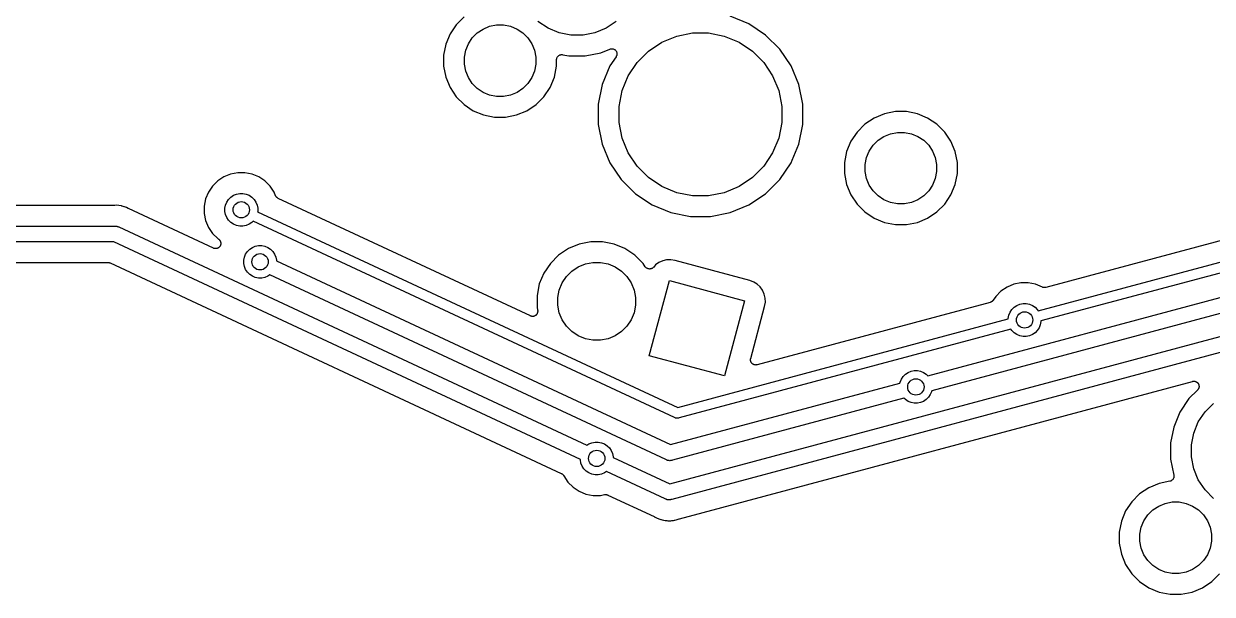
# Model space of a CAD drawing. Extents: x 0.5 to 11.2, y -6.4 to -1.8.
# Drawn here: x 1.229 to 2.374, y -3.898 to -3.348 of the extents above; entities that cross this region are included whole.
import ezdxf

# ---------------------------------------------------------------- set-up
doc = ezdxf.new("R2010")
doc.units = 0
doc.header["$MEASUREMENT"] = 0
doc.layers.add('BLACK', color=7, linetype='CONTINUOUS')

msp = doc.modelspace()

# ---------------------------------------------------------------- linework, layer by layer
at = {"layer": 'BLACK', "linetype": 'CONTINUOUS'}
for p, q in [((1.65301, -3.34138), (1.64543, -3.34897)), ((1.92756, -3.34815), (1.90964, -3.34072)), ((1.64543, -3.34897), (1.63947, -3.35788)), ((1.66576, -3.35692), (1.6714, -3.35315)), ((1.6714, -3.35315), (1.67767, -3.35055)), ((1.67767, -3.35055), (1.68433, -3.34923)), ((1.68433, -3.34923), (1.69111, -3.34923)), ((1.69111, -3.34923), (1.69777, -3.35055)), ((1.69777, -3.35055), (1.70404, -3.35315)), ((1.70404, -3.35315), (1.70968, -3.35692)), ((1.73393, -3.35236), (1.72425, -3.34589)), ((1.74467, -3.35681), (1.73393, -3.35236)), ((1.78987, -3.35236), (1.77913, -3.35681)), ((1.79955, -3.34589), (1.78987, -3.35236)), ((1.9437, -3.35893), (1.92756, -3.34815)), ((1.63537, -3.36779), (1.63327, -3.37831)), ((1.63947, -3.35788), (1.63537, -3.36779)), ((1.6546, -3.37363), (1.65719, -3.36736)), ((1.65719, -3.36736), (1.66096, -3.36172)), ((1.66096, -3.36172), (1.66576, -3.35692)), ((1.70968, -3.35692), (1.71448, -3.36172)), ((1.71448, -3.36172), (1.71825, -3.36736)), ((1.71825, -3.36736), (1.72085, -3.37363)), ((1.75608, -3.35908), (1.74467, -3.35681)), ((1.76772, -3.35908), (1.75608, -3.35908)), ((1.77913, -3.35681), (1.76772, -3.35908)), ((1.83087, -3.37446), (1.84372, -3.36587)), ((1.84372, -3.36587), (1.85801, -3.35996)), ((1.85801, -3.35996), (1.87318, -3.35694)), ((1.87318, -3.35694), (1.88864, -3.35694)), ((1.88864, -3.35694), (1.9038, -3.35996)), ((1.9038, -3.35996), (1.91809, -3.36587)), ((1.91809, -3.36587), (1.93095, -3.37446)), ((1.95742, -3.37265), (1.9437, -3.35893)), ((1.63327, -3.37831), (1.63327, -3.38904)), ((1.65327, -3.38028), (1.6546, -3.37363)), ((1.72085, -3.37363), (1.72217, -3.38028)), ((1.74335, -3.37961), (1.74365, -3.37924)), ((1.74365, -3.37924), (1.74366, -3.37923)), ((1.74366, -3.37923), (1.74367, -3.37922)), ((1.74367, -3.37922), (1.74404, -3.37893)), ((1.74404, -3.37893), (1.74441, -3.37863)), ((1.74441, -3.37863), (1.74442, -3.37862)), ((1.74442, -3.37862), (1.74443, -3.37861)), ((1.74443, -3.37861), (1.74485, -3.37839)), ((1.74485, -3.37839), (1.74527, -3.37817)), ((1.74527, -3.37817), (1.74528, -3.37817)), ((1.74528, -3.37817), (1.7453, -3.37816)), ((1.7453, -3.37816), (1.74575, -3.37803)), ((1.74575, -3.37803), (1.7462, -3.37789)), ((1.7462, -3.37789), (1.74622, -3.37789)), ((1.74622, -3.37789), (1.74623, -3.37788)), ((1.74623, -3.37788), (1.7467, -3.37784)), ((1.7467, -3.37784), (1.74717, -3.3778)), ((1.74717, -3.3778), (1.74719, -3.3778)), ((1.74719, -3.3778), (1.74721, -3.3778)), ((1.74721, -3.3778), (1.74768, -3.37785)), ((1.74768, -3.37785), (1.74815, -3.37789)), ((1.74815, -3.37789), (1.75411, -3.37908)), ((1.75411, -3.37908), (1.76969, -3.37908)), ((1.76969, -3.37908), (1.78496, -3.37604)), ((1.78496, -3.37604), (1.79347, -3.37251)), ((1.79347, -3.37251), (1.79353, -3.37249)), ((1.79353, -3.37249), (1.79353, -3.37249)), ((1.79353, -3.37249), (1.79353, -3.37249)), ((1.79353, -3.37249), (1.79354, -3.37249)), ((1.79354, -3.37249), (1.79401, -3.37235)), ((1.79401, -3.37235), (1.79446, -3.37222)), ((1.79446, -3.37222), (1.79447, -3.37222)), ((1.79447, -3.37222), (1.79448, -3.37222)), ((1.79448, -3.37222), (1.79496, -3.37218)), ((1.79496, -3.37218), (1.79543, -3.37213)), ((1.79543, -3.37213), (1.79544, -3.37213)), ((1.79544, -3.37213), (1.79545, -3.37213)), ((1.79545, -3.37213), (1.79593, -3.37219)), ((1.79593, -3.37219), (1.79641, -3.37224)), ((1.79641, -3.37224), (1.79641, -3.37224)), ((1.79641, -3.37224), (1.79642, -3.37224)), ((1.79642, -3.37224), (1.79688, -3.37239)), ((1.79688, -3.37239), (1.79734, -3.37253)), ((1.79734, -3.37253), (1.79734, -3.37253)), ((1.79734, -3.37253), (1.79735, -3.37253)), ((1.79735, -3.37253), (1.79777, -3.37276)), ((1.79777, -3.37276), (1.79819, -3.373)), ((1.79819, -3.373), (1.7982, -3.373)), ((1.7982, -3.373), (1.7982, -3.373)), ((1.7982, -3.373), (1.79857, -3.37331)), ((1.79857, -3.37331), (1.79894, -3.37362)), ((1.79894, -3.37362), (1.79895, -3.37362)), ((1.79895, -3.37362), (1.79895, -3.37363)), ((1.79895, -3.37363), (1.79925, -3.374)), ((1.79925, -3.374), (1.79956, -3.37438)), ((1.79956, -3.37438), (1.79956, -3.37438)), ((1.79956, -3.37438), (1.79957, -3.37439)), ((1.79957, -3.37439), (1.79979, -3.37482)), ((1.8, -3.37906), (1.79977, -3.37948)), ((1.79979, -3.37482), (1.80001, -3.37524)), ((1.80014, -3.3786), (1.8, -3.37905)), ((1.8, -3.37905), (1.8, -3.37906)), ((1.8, -3.37906), (1.8, -3.37906)), ((1.80001, -3.37524), (1.80002, -3.37525)), ((1.80002, -3.37525), (1.80002, -3.37525)), ((1.80002, -3.37525), (1.80016, -3.37572)), ((1.80029, -3.37813), (1.80014, -3.3786)), ((1.80016, -3.37572), (1.80029, -3.37617)), ((1.80029, -3.37617), (1.80029, -3.37618)), ((1.80029, -3.37618), (1.8003, -3.37619)), ((1.80034, -3.37764), (1.80029, -3.37812)), ((1.80029, -3.37812), (1.80029, -3.37812)), ((1.80029, -3.37812), (1.80029, -3.37813)), ((1.8003, -3.37619), (1.80034, -3.37667)), ((1.80034, -3.37667), (1.80039, -3.37715)), ((1.80039, -3.37716), (1.80034, -3.37764)), ((1.80039, -3.37715), (1.80039, -3.37715)), ((1.80039, -3.37715), (1.80039, -3.37716)), ((1.81993, -3.3854), (1.83087, -3.37446)), ((1.93095, -3.37446), (1.94188, -3.3854)), ((1.9682, -3.38878), (1.95742, -3.37265)), ((1.63327, -3.38904), (1.63537, -3.39956)), ((1.65327, -3.38707), (1.65327, -3.38028)), ((1.6546, -3.39372), (1.65327, -3.38707)), ((1.72217, -3.38707), (1.72085, -3.39372)), ((1.72217, -3.38028), (1.72217, -3.38707)), ((1.74008, -3.39956), (1.74217, -3.38904)), ((1.74217, -3.38273), (1.74222, -3.38225)), ((1.74217, -3.38276), (1.74217, -3.38273)), ((1.74217, -3.3828), (1.74217, -3.38276)), ((1.74217, -3.38276), (1.74217, -3.38276)), ((1.74217, -3.38276), (1.74217, -3.38276)), ((1.74217, -3.38904), (1.74217, -3.3828)), ((1.74222, -3.38225), (1.74227, -3.38179)), ((1.74227, -3.38179), (1.74228, -3.38177)), ((1.74228, -3.38176), (1.74242, -3.38131)), ((1.74228, -3.38177), (1.74228, -3.38176)), ((1.74242, -3.38131), (1.74256, -3.38085)), ((1.74256, -3.38085), (1.74257, -3.38084)), ((1.74257, -3.38083), (1.7428, -3.38041)), ((1.74257, -3.38084), (1.74257, -3.38083)), ((1.7428, -3.38041), (1.74303, -3.38)), ((1.74303, -3.38), (1.74304, -3.37998)), ((1.74304, -3.37997), (1.74335, -3.37961)), ((1.74304, -3.37998), (1.74304, -3.37997)), ((1.79362, -3.38878), (1.78619, -3.40671)), ((1.79954, -3.37991), (1.79362, -3.38878)), ((1.79977, -3.37948), (1.79954, -3.37991)), ((1.81134, -3.39826), (1.81993, -3.3854)), ((1.94188, -3.3854), (1.95047, -3.39826)), ((1.97562, -3.40671), (1.9682, -3.38878)), ((3.02019, -3.38617), (2.21375, -3.60226)), ((1.63537, -3.39956), (1.63947, -3.40947)), ((1.65719, -3.39999), (1.6546, -3.39372)), ((1.66096, -3.40563), (1.65719, -3.39999)), ((1.71825, -3.39999), (1.71448, -3.40563)), ((1.72085, -3.39372), (1.71825, -3.39999)), ((1.73597, -3.40947), (1.74008, -3.39956)), ((1.80542, -3.41254), (1.81134, -3.39826)), ((1.95047, -3.39826), (1.95639, -3.41254)), ((2.20646, -3.62492), (3.03756, -3.40222)), ((1.63947, -3.40947), (1.64543, -3.41838)), ((1.66576, -3.41043), (1.66096, -3.40563)), ((1.6714, -3.4142), (1.66576, -3.41043)), ((1.70968, -3.41043), (1.70404, -3.4142)), ((1.71448, -3.40563), (1.70968, -3.41043)), ((1.73001, -3.41838), (1.73597, -3.40947)), ((1.78619, -3.40671), (1.78241, -3.42574)), ((1.80241, -3.42771), (1.80542, -3.41254)), ((1.95639, -3.41254), (1.95941, -3.42771)), ((1.97941, -3.42574), (1.97562, -3.40671)), ((3.04018, -3.41187), (2.20908, -3.63457)), ((1.64543, -3.41838), (1.65301, -3.42597)), ((1.67767, -3.4168), (1.6714, -3.4142)), ((1.68433, -3.41812), (1.67767, -3.4168)), ((1.69111, -3.41812), (1.68433, -3.41812)), ((1.69777, -3.4168), (1.69111, -3.41812)), ((1.70404, -3.4142), (1.69777, -3.4168)), ((1.72243, -3.42597), (1.73001, -3.41838)), ((1.65301, -3.42597), (1.66193, -3.43193)), ((1.66193, -3.43193), (1.67184, -3.43603)), ((1.67184, -3.43603), (1.68236, -3.43812)), ((1.69308, -3.43812), (1.7036, -3.43603)), ((1.7036, -3.43603), (1.71351, -3.43193)), ((1.71351, -3.43193), (1.72243, -3.42597)), ((1.78241, -3.42574), (1.78241, -3.44514)), ((1.80241, -3.44317), (1.80241, -3.42771)), ((1.95941, -3.42771), (1.95941, -3.44317)), ((1.97941, -3.44514), (1.97941, -3.42574)), ((2.05821, -3.43485), (2.0483, -3.43895)), ((2.06873, -3.43275), (2.05821, -3.43485)), ((2.07945, -3.43275), (2.06873, -3.43275)), ((2.08997, -3.43485), (2.07945, -3.43275)), ((2.09988, -3.43895), (2.08997, -3.43485)), ((1.68236, -3.43812), (1.69308, -3.43812)), ((1.78241, -3.44514), (1.78619, -3.46417)), ((1.80542, -3.45834), (1.80241, -3.44317)), ((1.95941, -3.44317), (1.95639, -3.45834)), ((1.97562, -3.46417), (1.97941, -3.44514)), ((2.03938, -3.44491), (2.0318, -3.45249)), ((2.0483, -3.43895), (2.03938, -3.44491)), ((2.1088, -3.44491), (2.09988, -3.43895)), ((2.11639, -3.45249), (2.1088, -3.44491)), ((1.81134, -3.47262), (1.80542, -3.45834)), ((1.95639, -3.45834), (1.95047, -3.47262)), ((2.0318, -3.45249), (2.02584, -3.46141)), ((2.05213, -3.46044), (2.05777, -3.45667)), ((2.05777, -3.45667), (2.06404, -3.45408)), ((2.06404, -3.45408), (2.0707, -3.45275)), ((2.0707, -3.45275), (2.07748, -3.45275)), ((2.07748, -3.45275), (2.08414, -3.45408)), ((2.08414, -3.45408), (2.09041, -3.45667)), ((2.09041, -3.45667), (2.09605, -3.46044)), ((2.09993, -3.68729), (2.98585, -3.4499)), ((2.12234, -3.46141), (2.11639, -3.45249)), ((1.78619, -3.46417), (1.79362, -3.4821)), ((1.9693, -3.47943), (1.97562, -3.46417)), ((2.02584, -3.46141), (2.02174, -3.47132)), ((2.04097, -3.47715), (2.04356, -3.47089)), ((2.04356, -3.47089), (2.04733, -3.46524)), ((2.04733, -3.46524), (2.05213, -3.46044)), ((2.09605, -3.46044), (2.10085, -3.46524)), ((2.10085, -3.46524), (2.10462, -3.47089)), ((2.98973, -3.46439), (2.10382, -3.70177)), ((2.10462, -3.47089), (2.10722, -3.47715)), ((2.12645, -3.47132), (2.12234, -3.46141)), ((1.79362, -3.4821), (1.8044, -3.49823)), ((1.81993, -3.48548), (1.81134, -3.47262)), ((1.95047, -3.47262), (1.94188, -3.48548)), ((1.95742, -3.49823), (1.9682, -3.4821)), ((1.9682, -3.4821), (1.9693, -3.47943)), ((2.02174, -3.47132), (2.01964, -3.48184)), ((2.01964, -3.48184), (2.01964, -3.49257)), ((2.03964, -3.48381), (2.04097, -3.47715)), ((2.10722, -3.47715), (2.10854, -3.48381)), ((2.12854, -3.48184), (2.12645, -3.47132)), ((2.12854, -3.49257), (2.12854, -3.48184)), ((1.42788, -3.49303), (1.42138, -3.49573)), ((1.43479, -3.49166), (1.42788, -3.49303)), ((1.44183, -3.49166), (1.43479, -3.49166)), ((1.44874, -3.49303), (1.44183, -3.49166)), ((1.45524, -3.49573), (1.44874, -3.49303)), ((1.83087, -3.49641), (1.81993, -3.48548)), ((1.94188, -3.48548), (1.93095, -3.49641)), ((2.01964, -3.49257), (2.02174, -3.50308)), ((2.03964, -3.4906), (2.03964, -3.48381)), ((2.04097, -3.49725), (2.03964, -3.4906)), ((2.10854, -3.4906), (2.10722, -3.49725)), ((2.10854, -3.48381), (2.10854, -3.4906)), ((2.12645, -3.50308), (2.12854, -3.49257)), ((1.41054, -3.50462), (1.40663, -3.51047)), ((1.41552, -3.49964), (1.41054, -3.50462)), ((1.42138, -3.49573), (1.41552, -3.49964)), ((1.4611, -3.49964), (1.45524, -3.49573)), ((1.46608, -3.50462), (1.4611, -3.49964)), ((1.46999, -3.51047), (1.46608, -3.50462)), ((1.8044, -3.49823), (1.81812, -3.51195)), ((1.84372, -3.505), (1.83087, -3.49641)), ((1.85801, -3.51092), (1.84372, -3.505)), ((1.91809, -3.505), (1.9038, -3.51092)), ((1.93095, -3.49641), (1.91809, -3.505)), ((1.9437, -3.51195), (1.95742, -3.49823)), ((2.02174, -3.50308), (2.02584, -3.51299)), ((2.04356, -3.50352), (2.04097, -3.49725)), ((2.04733, -3.50916), (2.04356, -3.50352)), ((2.10462, -3.50352), (2.10085, -3.50916)), ((2.10722, -3.49725), (2.10462, -3.50352)), ((2.12234, -3.51299), (2.12645, -3.50308)), ((1.40663, -3.51047), (1.40393, -3.51698)), ((1.42608, -3.51737), (1.42827, -3.51517)), ((1.42827, -3.51517), (1.43085, -3.51345)), ((1.43085, -3.51345), (1.43371, -3.51226)), ((1.43371, -3.51226), (1.43676, -3.51166)), ((1.43676, -3.51166), (1.43986, -3.51166)), ((1.43986, -3.51166), (1.4429, -3.51226)), ((1.4429, -3.51226), (1.44577, -3.51345)), ((1.44577, -3.51345), (1.44835, -3.51517)), ((1.44835, -3.51517), (1.45054, -3.51737)), ((1.47136, -3.51378), (1.46999, -3.51047)), ((1.47153, -3.51409), (1.47136, -3.51378)), ((1.47168, -3.51441), (1.47153, -3.51409)), ((1.47176, -3.51452), (1.47168, -3.51441)), ((1.47182, -3.51464), (1.47176, -3.51452)), ((1.47204, -3.51492), (1.47182, -3.51464)), ((1.47225, -3.5152), (1.47204, -3.51492)), ((1.47235, -3.51529), (1.47225, -3.5152)), ((1.47244, -3.5154), (1.47235, -3.51529)), ((1.47271, -3.51562), (1.47244, -3.5154)), ((1.47297, -3.51586), (1.47271, -3.51562)), ((1.47309, -3.51593), (1.47297, -3.51586)), ((1.47319, -3.51602), (1.47309, -3.51593)), ((1.4735, -3.51619), (1.47319, -3.51602)), ((1.4738, -3.51637), (1.4735, -3.51619)), ((1.47387, -3.5164), (1.4738, -3.51637)), ((1.7169, -3.62973), (1.47387, -3.5164)), ((1.81812, -3.51195), (1.83425, -3.52273)), ((1.87318, -3.51394), (1.85801, -3.51092)), ((1.88864, -3.51394), (1.87318, -3.51394)), ((1.9038, -3.51092), (1.88864, -3.51394)), ((1.92756, -3.52273), (1.9437, -3.51195)), ((2.02584, -3.51299), (2.0318, -3.52191)), ((2.05213, -3.51396), (2.04733, -3.50916)), ((2.05777, -3.51773), (2.05213, -3.51396)), ((2.09605, -3.51396), (2.09041, -3.51773)), ((2.10085, -3.50916), (2.09605, -3.51396)), ((2.11639, -3.52191), (2.12234, -3.51299)), ((1.3161, -3.52319), (1.18727, -3.52319)), ((1.3162, -3.52318), (1.3161, -3.52319)), ((1.3163, -3.52319), (1.3162, -3.52318)), ((1.31637, -3.52319), (1.3163, -3.52319)), ((1.31819, -3.52309), (1.31637, -3.52319)), ((1.32017, -3.52337), (1.31819, -3.52309)), ((1.32025, -3.52337), (1.32017, -3.52337)), ((1.32032, -3.52339), (1.32025, -3.52337)), ((1.32039, -3.5234), (1.32032, -3.52339)), ((1.32238, -3.52359), (1.32039, -3.5234)), ((1.32259, -3.52366), (1.32238, -3.52359)), ((1.32293, -3.52372), (1.32259, -3.52366)), ((1.32327, -3.52381), (1.32293, -3.52372)), ((1.32334, -3.52382), (1.32327, -3.52381)), ((1.32356, -3.52385), (1.32334, -3.52382)), ((1.32544, -3.52452), (1.32356, -3.52385)), ((1.32551, -3.52453), (1.32544, -3.52452)), ((1.32558, -3.52456), (1.32551, -3.52453)), ((1.32565, -3.52458), (1.32558, -3.52456)), ((1.32756, -3.52516), (1.32565, -3.52458)), ((1.32917, -3.52602), (1.32756, -3.52516)), ((1.32926, -3.52606), (1.32917, -3.52602)), ((1.32935, -3.52612), (1.32926, -3.52606)), ((1.32941, -3.52615), (1.32935, -3.52612)), ((1.4114, -3.56438), (1.32941, -3.52615)), ((1.40393, -3.51698), (1.40256, -3.52388)), ((1.40256, -3.52388), (1.40256, -3.53093)), ((1.42256, -3.52585), (1.42317, -3.52281)), ((1.42256, -3.52896), (1.42256, -3.52585)), ((1.42317, -3.52281), (1.42435, -3.51995)), ((1.42435, -3.51995), (1.42608, -3.51737)), ((1.45054, -3.51737), (1.45226, -3.51995)), ((1.45226, -3.51995), (1.45345, -3.52281)), ((1.45345, -3.52281), (1.45406, -3.52585)), ((1.45406, -3.52585), (1.45406, -3.52896)), ((1.83425, -3.52273), (1.85218, -3.53015)), ((1.90964, -3.53015), (1.92756, -3.52273)), ((2.0318, -3.52191), (2.03938, -3.5295)), ((2.06404, -3.52033), (2.05777, -3.51773)), ((2.0707, -3.52165), (2.06404, -3.52033)), ((2.07748, -3.52165), (2.0707, -3.52165)), ((2.08414, -3.52033), (2.07748, -3.52165)), ((2.09041, -3.51773), (2.08414, -3.52033)), ((2.1088, -3.5295), (2.11639, -3.52191)), ((1.40256, -3.53093), (1.40393, -3.53783)), ((1.40393, -3.53783), (1.40663, -3.54434)), ((1.42317, -3.532), (1.42256, -3.52896)), ((1.42435, -3.53486), (1.42317, -3.532)), ((1.42608, -3.53744), (1.42435, -3.53486)), ((1.42827, -3.53964), (1.42608, -3.53744)), ((1.43085, -3.54136), (1.42827, -3.53964)), ((1.44835, -3.53964), (1.44577, -3.54136)), ((1.44973, -3.53825), (1.44835, -3.53964)), ((1.85594, -3.72767), (1.44973, -3.53825)), ((1.45406, -3.52896), (1.45401, -3.52921)), ((1.45401, -3.52921), (1.85894, -3.71803)), ((1.85218, -3.53015), (1.87121, -3.53394)), ((1.87121, -3.53394), (1.89061, -3.53394)), ((1.89061, -3.53394), (1.90964, -3.53015)), ((2.03938, -3.5295), (2.0483, -3.53545)), ((2.0483, -3.53545), (2.05821, -3.53956)), ((2.05821, -3.53956), (2.06873, -3.54165)), ((2.07945, -3.54165), (2.08997, -3.53956)), ((2.08997, -3.53956), (2.09988, -3.53545)), ((2.09988, -3.53545), (2.1088, -3.5295)), ((1.13689, -3.54319), (1.31678, -3.54319)), ((1.31678, -3.54319), (1.31732, -3.54316)), ((1.31732, -3.54316), (1.31789, -3.54325)), ((1.31789, -3.54325), (1.31846, -3.5433)), ((1.31846, -3.5433), (1.31862, -3.54335)), ((1.31862, -3.54335), (1.31878, -3.54337)), ((1.31878, -3.54337), (1.31932, -3.54356)), ((1.31932, -3.54356), (1.31987, -3.54373)), ((1.31987, -3.54373), (1.32034, -3.54398)), ((1.32034, -3.54398), (1.77145, -3.75434)), ((1.40663, -3.54434), (1.41054, -3.55019)), ((1.41054, -3.55019), (1.41552, -3.55517)), ((1.43371, -3.54255), (1.43085, -3.54136)), ((1.43676, -3.54315), (1.43371, -3.54255)), ((1.43986, -3.54315), (1.43676, -3.54315)), ((1.4429, -3.54255), (1.43986, -3.54315)), ((1.44577, -3.54136), (1.4429, -3.54255)), ((2.06873, -3.54165), (2.07945, -3.54165)), ((1.31533, -3.55819), (1.13268, -3.55819)), ((1.7651, -3.76793), (1.31533, -3.55819)), ((1.41552, -3.55517), (1.41629, -3.55569)), ((1.41629, -3.55569), (1.41635, -3.55573)), ((1.41635, -3.55573), (1.41643, -3.5558)), ((1.41643, -3.5558), (1.41652, -3.55585)), ((1.41652, -3.55585), (1.4168, -3.55611)), ((1.4168, -3.55611), (1.41709, -3.55636)), ((1.41709, -3.55636), (1.41716, -3.55644)), ((1.41716, -3.55644), (1.41724, -3.55651)), ((1.41724, -3.55651), (1.41747, -3.55682)), ((1.41747, -3.55682), (1.4177, -3.55712)), ((1.41758, -3.56273), (1.41753, -3.56283)), ((1.41765, -3.56265), (1.41758, -3.56273)), ((1.41783, -3.56232), (1.41765, -3.56265)), ((1.4177, -3.55712), (1.41775, -3.55721)), ((1.41775, -3.55721), (1.41782, -3.5573)), ((1.41782, -3.5573), (1.41798, -3.55764)), ((1.41803, -3.56199), (1.41783, -3.56232)), ((1.41798, -3.55764), (1.41815, -3.55798)), ((1.41807, -3.56189), (1.41803, -3.56199)), ((1.41812, -3.56179), (1.41807, -3.56189)), ((1.41823, -3.56143), (1.41812, -3.56179)), ((1.41815, -3.55798), (1.41818, -3.55809)), ((1.41818, -3.55809), (1.41823, -3.55818)), ((1.41823, -3.55818), (1.41832, -3.55855)), ((1.41836, -3.56107), (1.41823, -3.56143)), ((1.41832, -3.55855), (1.41843, -3.55892)), ((1.41838, -3.56096), (1.41836, -3.56107)), ((1.41841, -3.56086), (1.41838, -3.56096)), ((1.41845, -3.56048), (1.41841, -3.56086)), ((1.41843, -3.55892), (1.41844, -3.55903)), ((1.41844, -3.55903), (1.41846, -3.55913)), ((1.41851, -3.56011), (1.41845, -3.56048)), ((1.41846, -3.55913), (1.41848, -3.55951)), ((1.41848, -3.55951), (1.41851, -3.55989)), ((1.41851, -3.55989), (1.4185, -3.56)), ((1.4185, -3.56), (1.41851, -3.56011)), ((1.44894, -3.56359), (1.4518, -3.5624)), ((1.4518, -3.5624), (1.45484, -3.56179)), ((1.45484, -3.56179), (1.45795, -3.56179)), ((1.45795, -3.56179), (1.46099, -3.5624)), ((1.46099, -3.5624), (1.46385, -3.56359)), ((1.76407, -3.56039), (1.75361, -3.56473)), ((1.77518, -3.55818), (1.76407, -3.56039)), ((1.78651, -3.55818), (1.77518, -3.55818)), ((1.79762, -3.56039), (1.78651, -3.55818)), ((1.80808, -3.56473), (1.79762, -3.56039)), ((1.4115, -3.56441), (1.4114, -3.56438)), ((1.4116, -3.56446), (1.4115, -3.56441)), ((1.41196, -3.56457), (1.4116, -3.56446)), ((1.41232, -3.5647), (1.41196, -3.56457)), ((1.41243, -3.56472), (1.41232, -3.5647)), ((1.41253, -3.56475), (1.41243, -3.56472)), ((1.41291, -3.56478), (1.41253, -3.56475)), ((1.41329, -3.56484), (1.41291, -3.56478)), ((1.41339, -3.56483), (1.41329, -3.56484)), ((1.4135, -3.56484), (1.41339, -3.56483)), ((1.41388, -3.56481), (1.4135, -3.56484)), ((1.41426, -3.56479), (1.41388, -3.56481)), ((1.41436, -3.56476), (1.41426, -3.56479)), ((1.41447, -3.56475), (1.41436, -3.56476)), ((1.41484, -3.56464), (1.41447, -3.56475)), ((1.41521, -3.56455), (1.41484, -3.56464)), ((1.4153, -3.5645), (1.41521, -3.56455)), ((1.41541, -3.56447), (1.4153, -3.5645)), ((1.41574, -3.56429), (1.41541, -3.56447)), ((1.41609, -3.56413), (1.41574, -3.56429)), ((1.41617, -3.56407), (1.41609, -3.56413)), ((1.41627, -3.56402), (1.41617, -3.56407)), ((1.41657, -3.56378), (1.41627, -3.56402)), ((1.41687, -3.56355), (1.41657, -3.56378)), ((1.41694, -3.56347), (1.41687, -3.56355)), ((1.41703, -3.5634), (1.41694, -3.56347)), ((1.41727, -3.56311), (1.41703, -3.5634)), ((1.41753, -3.56283), (1.41727, -3.56311)), ((1.44065, -3.57599), (1.44125, -3.57295)), ((1.44125, -3.57295), (1.44244, -3.57008)), ((1.44244, -3.57008), (1.44416, -3.5675)), ((1.44416, -3.5675), (1.44636, -3.56531)), ((1.44636, -3.56531), (1.44894, -3.56359)), ((1.46385, -3.56359), (1.46643, -3.56531)), ((1.46643, -3.56531), (1.46863, -3.5675)), ((1.46863, -3.5675), (1.47035, -3.57008)), ((1.47035, -3.57008), (1.47154, -3.57295)), ((1.47154, -3.57295), (1.47214, -3.57599)), ((1.74419, -3.57102), (1.73618, -3.57903)), ((1.75361, -3.56473), (1.74419, -3.57102)), ((1.8175, -3.57102), (1.80808, -3.56473)), ((1.82551, -3.57903), (1.8175, -3.57102)), ((1.13309, -3.57819), (1.30978, -3.57819)), ((1.30978, -3.57819), (1.30985, -3.57819)), ((1.30985, -3.57819), (1.30993, -3.5782)), ((1.30993, -3.5782), (1.31001, -3.5782)), ((1.31001, -3.5782), (1.31041, -3.57826)), ((1.31041, -3.57826), (1.31082, -3.5783)), ((1.31082, -3.5783), (1.3109, -3.57833)), ((1.3109, -3.57833), (1.31098, -3.57834)), ((1.31098, -3.57834), (1.31136, -3.57847)), ((1.31136, -3.57847), (1.31175, -3.5786)), ((1.31175, -3.5786), (1.31182, -3.57864)), ((1.31182, -3.57864), (1.3119, -3.57866)), ((1.3119, -3.57866), (1.74671, -3.78142)), ((1.44065, -3.57909), (1.44065, -3.57599)), ((1.44125, -3.58214), (1.44065, -3.57909)), ((1.44244, -3.585), (1.44125, -3.58214)), ((1.44416, -3.58758), (1.44244, -3.585)), ((1.47214, -3.57599), (1.47214, -3.57661)), ((1.47214, -3.57661), (1.85197, -3.75373)), ((1.73618, -3.57903), (1.72989, -3.58845)), ((1.75694, -3.58656), (1.76308, -3.58245)), ((1.76308, -3.58245), (1.76991, -3.57962)), ((1.76991, -3.57962), (1.77715, -3.57818)), ((1.77715, -3.57818), (1.78454, -3.57818)), ((1.78454, -3.57818), (1.79178, -3.57962)), ((1.79178, -3.57962), (1.79861, -3.58245)), ((1.79861, -3.58245), (1.80475, -3.58656)), ((1.82766, -3.58224), (1.82551, -3.57903)), ((1.8277, -3.5823), (1.82766, -3.58224)), ((1.82773, -3.58235), (1.8277, -3.5823)), ((1.82801, -3.58267), (1.82773, -3.58235)), ((1.82828, -3.583), (1.82801, -3.58267)), ((1.82833, -3.58304), (1.82828, -3.583)), ((1.82837, -3.58309), (1.82833, -3.58304)), ((1.8287, -3.58335), (1.82837, -3.58309)), ((1.82903, -3.58362), (1.8287, -3.58335)), ((1.82909, -3.58365), (1.82903, -3.58362)), ((1.82914, -3.58369), (1.82909, -3.58365)), ((1.82952, -3.58388), (1.82914, -3.58369)), ((1.82989, -3.58408), (1.82952, -3.58388)), ((1.82995, -3.5841), (1.82989, -3.58408)), ((1.83001, -3.58413), (1.82995, -3.5841)), ((1.83042, -3.58424), (1.83001, -3.58413)), ((1.83082, -3.58437), (1.83042, -3.58424)), ((1.83089, -3.58437), (1.83082, -3.58437)), ((1.83095, -3.58439), (1.83089, -3.58437)), ((1.83137, -3.58442), (1.83095, -3.58439)), ((1.83179, -3.58447), (1.83137, -3.58442)), ((1.83186, -3.58446), (1.83179, -3.58447)), ((1.83193, -3.58447), (1.83186, -3.58446)), ((1.83235, -3.58441), (1.83193, -3.58447)), ((1.83277, -3.58438), (1.83235, -3.58441)), ((1.83283, -3.58436), (1.83277, -3.58438)), ((1.8329, -3.58435), (1.83283, -3.58436)), ((1.8333, -3.58422), (1.8329, -3.58435)), ((1.8337, -3.5841), (1.8333, -3.58422)), ((1.83376, -3.58407), (1.8337, -3.5841)), ((1.83382, -3.58405), (1.83376, -3.58407)), ((1.83419, -3.58384), (1.83382, -3.58405)), ((1.83456, -3.58364), (1.83419, -3.58384)), ((1.83462, -3.5836), (1.83456, -3.58364)), ((1.83467, -3.58357), (1.83462, -3.5836)), ((1.835, -3.58329), (1.83467, -3.58357)), ((1.83532, -3.58303), (1.835, -3.58329)), ((1.83537, -3.58298), (1.83532, -3.58303)), ((1.83542, -3.58293), (1.83537, -3.58298)), ((1.83546, -3.58288), (1.83542, -3.58293)), ((1.83767, -3.58053), (1.83546, -3.58288)), ((1.84087, -3.57823), (1.83767, -3.58053)), ((1.84446, -3.57661), (1.84087, -3.57823)), ((1.8483, -3.57571), (1.84446, -3.57661)), ((1.85224, -3.57558), (1.8483, -3.57571)), ((1.85637, -3.57627), (1.85224, -3.57558)), ((1.92834, -3.59555), (1.85637, -3.57627)), ((1.44636, -3.58978), (1.44416, -3.58758)), ((1.44894, -3.5915), (1.44636, -3.58978)), ((1.4518, -3.59269), (1.44894, -3.5915)), ((1.45484, -3.59329), (1.4518, -3.59269)), ((1.45795, -3.59329), (1.45484, -3.59329)), ((1.46099, -3.59269), (1.45795, -3.59329)), ((1.46385, -3.5915), (1.46099, -3.59269)), ((1.4658, -3.5902), (1.46385, -3.5915)), ((1.84747, -3.76818), (1.4658, -3.5902)), ((1.72989, -3.58845), (1.72556, -3.59891)), ((1.74761, -3.59792), (1.75172, -3.59178)), ((1.75172, -3.59178), (1.75694, -3.58656)), ((1.80475, -3.58656), (1.80997, -3.59178)), ((1.80997, -3.59178), (1.81408, -3.59792)), ((1.83151, -3.66808), (1.85092, -3.59564)), ((1.85092, -3.59564), (1.92337, -3.61505)), ((1.85126, -3.79155), (2.61034, -3.58816)), ((1.93226, -3.59702), (1.92834, -3.59555)), ((1.9356, -3.5991), (1.93226, -3.59702)), ((1.72556, -3.59891), (1.72335, -3.61002)), ((1.74335, -3.61199), (1.74479, -3.60474)), ((1.74479, -3.60474), (1.74761, -3.59792)), ((1.81408, -3.59792), (1.81691, -3.60474)), ((1.81691, -3.60474), (1.81835, -3.61199)), ((2.61423, -3.60264), (1.85318, -3.80657)), ((1.93848, -3.6018), (1.9356, -3.5991)), ((1.94077, -3.605), (1.93848, -3.6018)), ((1.9424, -3.60859), (1.94077, -3.605)), ((2.17054, -3.60584), (2.16556, -3.61082)), ((2.17639, -3.60193), (2.17054, -3.60584)), ((2.1829, -3.59924), (2.17639, -3.60193)), ((2.18981, -3.59786), (2.1829, -3.59924)), ((2.19685, -3.59786), (2.18981, -3.59786)), ((2.20375, -3.59924), (2.19685, -3.59786)), ((2.21054, -3.60205), (2.20375, -3.59924)), ((2.21067, -3.60209), (2.21054, -3.60205)), ((2.21079, -3.60214), (2.21067, -3.60209)), ((2.21114, -3.60223), (2.21079, -3.60214)), ((2.21147, -3.60233), (2.21114, -3.60223)), ((2.21161, -3.60234), (2.21147, -3.60233)), ((2.21174, -3.60238), (2.21161, -3.60234)), ((2.21209, -3.60239), (2.21174, -3.60238)), ((2.21244, -3.60243), (2.21209, -3.60239)), ((2.21258, -3.60241), (2.21244, -3.60243)), ((2.21272, -3.60242), (2.21258, -3.60241)), ((2.21307, -3.60237), (2.21272, -3.60242)), ((2.21342, -3.60233), (2.21307, -3.60237)), ((2.21355, -3.60229), (2.21342, -3.60233)), ((2.21368, -3.60227), (2.21355, -3.60229)), ((2.21375, -3.60226), (2.21368, -3.60227)), ((1.72335, -3.61002), (1.72335, -3.62135)), ((1.74335, -3.61938), (1.74335, -3.61199)), ((1.74479, -3.62662), (1.74335, -3.61938)), ((1.81835, -3.61938), (1.81691, -3.62662)), ((1.81835, -3.61199), (1.81835, -3.61938)), ((1.92337, -3.61505), (1.90396, -3.68749)), ((2.16021, -3.6166), (1.93541, -3.67684)), ((1.94329, -3.61243), (1.9424, -3.60859)), ((1.94274, -3.62049), (1.94342, -3.61636)), ((1.94342, -3.61636), (1.94329, -3.61243)), ((2.16048, -3.6165), (2.16021, -3.6166)), ((2.16077, -3.61641), (2.16048, -3.6165)), ((2.16094, -3.61633), (2.16077, -3.61641)), ((2.16112, -3.61626), (2.16094, -3.61633)), ((2.16137, -3.6161), (2.16112, -3.61626)), ((2.16164, -3.61596), (2.16137, -3.6161)), ((2.16179, -3.61585), (2.16164, -3.61596)), ((2.16195, -3.61575), (2.16179, -3.61585)), ((2.16217, -3.61554), (2.16195, -3.61575)), ((2.1624, -3.61535), (2.16217, -3.61554)), ((2.16252, -3.61521), (2.1624, -3.61535)), ((2.16266, -3.61508), (2.16252, -3.61521)), ((2.16284, -3.61484), (2.16266, -3.61508)), ((2.16303, -3.61461), (2.16284, -3.61484)), ((2.16307, -3.61455), (2.16303, -3.61461)), ((2.16556, -3.61082), (2.16307, -3.61455)), ((2.18329, -3.62138), (2.18587, -3.61965)), ((2.18587, -3.61965), (2.18873, -3.61847)), ((2.18873, -3.61847), (2.19178, -3.61786)), ((2.19178, -3.61786), (2.19488, -3.61786)), ((2.19488, -3.61786), (2.19792, -3.61847)), ((2.19792, -3.61847), (2.20079, -3.61965)), ((2.20079, -3.61965), (2.20337, -3.62138)), ((1.71699, -3.62976), (1.7169, -3.62973)), ((1.71708, -3.62981), (1.71699, -3.62976)), ((1.71745, -3.62993), (1.71708, -3.62981)), ((1.71782, -3.63005), (1.71745, -3.62993)), ((1.71792, -3.63007), (1.71782, -3.63005)), ((1.71801, -3.6301), (1.71792, -3.63007)), ((1.7184, -3.63014), (1.71801, -3.6301)), ((1.71879, -3.63019), (1.7184, -3.63014)), ((1.71889, -3.63019), (1.71879, -3.63019)), ((1.71898, -3.6302), (1.71889, -3.63019)), ((1.71937, -3.63016), (1.71898, -3.6302)), ((1.71976, -3.63014), (1.71937, -3.63016)), ((1.71986, -3.63012), (1.71976, -3.63014)), ((1.71996, -3.63011), (1.71986, -3.63012)), ((1.72033, -3.63), (1.71996, -3.63011)), ((1.72071, -3.6299), (1.72033, -3.63)), ((1.7208, -3.62986), (1.72071, -3.6299)), ((1.72089, -3.62983), (1.7208, -3.62986)), ((1.72124, -3.62965), (1.72089, -3.62983)), ((1.72159, -3.62948), (1.72124, -3.62965)), ((1.72167, -3.62943), (1.72159, -3.62948)), ((1.72176, -3.62938), (1.72167, -3.62943)), ((1.72206, -3.62914), (1.72176, -3.62938)), ((1.72237, -3.6289), (1.72206, -3.62914)), ((1.72244, -3.62883), (1.72237, -3.6289)), ((1.72252, -3.62877), (1.72244, -3.62883)), ((1.72277, -3.62847), (1.72252, -3.62877)), ((1.72303, -3.62818), (1.72277, -3.62847)), ((1.72308, -3.6281), (1.72303, -3.62818)), ((1.72314, -3.62802), (1.72308, -3.6281)), ((1.72333, -3.62768), (1.72314, -3.62802)), ((1.72353, -3.62734), (1.72333, -3.62768)), ((1.72335, -3.62135), (1.72392, -3.62422)), ((1.72357, -3.62725), (1.72353, -3.62734)), ((1.72361, -3.62716), (1.72357, -3.62725)), ((1.72373, -3.62679), (1.72361, -3.62716)), ((1.72386, -3.62643), (1.72373, -3.62679)), ((1.72388, -3.62633), (1.72386, -3.62643)), ((1.72391, -3.62623), (1.72388, -3.62633)), ((1.72395, -3.62585), (1.72391, -3.62623)), ((1.72392, -3.62422), (1.72393, -3.62429)), ((1.72393, -3.62429), (1.72394, -3.62439)), ((1.72394, -3.62439), (1.72396, -3.62449)), ((1.72401, -3.62546), (1.72395, -3.62585)), ((1.72396, -3.62449), (1.72398, -3.62488)), ((1.72398, -3.62488), (1.72401, -3.62526)), ((1.72401, -3.62526), (1.724, -3.62536)), ((1.724, -3.62536), (1.72401, -3.62546)), ((1.74761, -3.63345), (1.74479, -3.62662)), ((1.81691, -3.62662), (1.81408, -3.63345)), ((1.92928, -3.67071), (1.94274, -3.62049)), ((2.17758, -3.63206), (2.17818, -3.62902)), ((2.17818, -3.62902), (2.17937, -3.62615)), ((2.17937, -3.62615), (2.1811, -3.62357)), ((2.1811, -3.62357), (2.18329, -3.62138)), ((2.20337, -3.62138), (2.20556, -3.62357)), ((2.20556, -3.62357), (2.20646, -3.62492)), ((1.75172, -3.63959), (1.74761, -3.63345)), ((1.75694, -3.64481), (1.75172, -3.63959)), ((1.80997, -3.63959), (1.80475, -3.64481)), ((1.81408, -3.63345), (1.80997, -3.63959)), ((1.85894, -3.71803), (2.17758, -3.63265)), ((2.1802, -3.6423), (1.86022, -3.72804)), ((2.17758, -3.63265), (2.17758, -3.63206)), ((2.1811, -3.64365), (2.1802, -3.6423)), ((2.20728, -3.64107), (2.20556, -3.64365)), ((2.20847, -3.6382), (2.20728, -3.64107)), ((2.20908, -3.63516), (2.20847, -3.6382)), ((2.20908, -3.63457), (2.20908, -3.63516)), ((1.76308, -3.64892), (1.75694, -3.64481)), ((1.76991, -3.65174), (1.76308, -3.64892)), ((1.77715, -3.65318), (1.76991, -3.65174)), ((1.78454, -3.65318), (1.77715, -3.65318)), ((1.79178, -3.65174), (1.78454, -3.65318)), ((1.79861, -3.64892), (1.79178, -3.65174)), ((1.80475, -3.64481), (1.79861, -3.64892)), ((2.18329, -3.64584), (2.1811, -3.64365)), ((2.18587, -3.64757), (2.18329, -3.64584)), ((2.18873, -3.64875), (2.18587, -3.64757)), ((2.19178, -3.64936), (2.18873, -3.64875)), ((2.19488, -3.64936), (2.19178, -3.64936)), ((2.19792, -3.64875), (2.19488, -3.64936)), ((2.20079, -3.64757), (2.19792, -3.64875)), ((2.20337, -3.64584), (2.20079, -3.64757)), ((2.20556, -3.64365), (2.20337, -3.64584)), ((1.90396, -3.68749), (1.83151, -3.66808)), ((1.92912, -3.67168), (1.92915, -3.6715)), ((1.92913, -3.67199), (1.92912, -3.67168)), ((1.92912, -3.6723), (1.92913, -3.67199)), ((1.92915, -3.67248), (1.92912, -3.6723)), ((1.92915, -3.6715), (1.92916, -3.67133)), ((1.92915, -3.67265), (1.92915, -3.67248)), ((1.92922, -3.67296), (1.92915, -3.67265)), ((1.92916, -3.67133), (1.92923, -3.67102)), ((1.92927, -3.67327), (1.92922, -3.67296)), ((1.92923, -3.67102), (1.92928, -3.67071)), ((1.92933, -3.67343), (1.92927, -3.67327)), ((1.92937, -3.6736), (1.92933, -3.67343)), ((1.9295, -3.67389), (1.92937, -3.6736)), ((1.92961, -3.67418), (1.9295, -3.67389)), ((1.9297, -3.67433), (1.92961, -3.67418)), ((1.92977, -3.67449), (1.9297, -3.67433)), ((1.92996, -3.67475), (1.92977, -3.67449)), ((1.93012, -3.67502), (1.92996, -3.67475)), ((1.93024, -3.67515), (1.93012, -3.67502)), ((1.93034, -3.67529), (1.93024, -3.67515)), ((1.93057, -3.6755), (1.93034, -3.67529)), ((1.93078, -3.67574), (1.93057, -3.6755)), ((1.93092, -3.67584), (1.93078, -3.67574)), ((1.93105, -3.67596), (1.93092, -3.67584)), ((1.93131, -3.67613), (1.93105, -3.67596)), ((1.93157, -3.67631), (1.93131, -3.67613)), ((1.93173, -3.67639), (1.93157, -3.67631)), ((1.93187, -3.67648), (1.93173, -3.67639)), ((1.93217, -3.67659), (1.93187, -3.67648)), ((1.93245, -3.67672), (1.93217, -3.67659)), ((1.93262, -3.67677), (1.93245, -3.67672)), ((1.93278, -3.67683), (1.93262, -3.67677)), ((1.93309, -3.67688), (1.93278, -3.67683)), ((1.9334, -3.67696), (1.93309, -3.67688)), ((1.93357, -3.67696), (1.9334, -3.67696)), ((1.93375, -3.67699), (1.93357, -3.67696)), ((1.93406, -3.67699), (1.93375, -3.67699)), ((1.93437, -3.677), (1.93406, -3.67699)), ((1.93455, -3.67698), (1.93437, -3.677)), ((1.93472, -3.67697), (1.93455, -3.67698)), ((1.93503, -3.6769), (1.93472, -3.67697)), ((1.93534, -3.67686), (1.93503, -3.6769)), ((1.93541, -3.67684), (1.93534, -3.67686)), ((2.07453, -3.69066), (2.07626, -3.68808)), ((2.07626, -3.68808), (2.07845, -3.68588)), ((2.07845, -3.68588), (2.08103, -3.68416)), ((2.08103, -3.68416), (2.0839, -3.68297)), ((2.0839, -3.68297), (2.08694, -3.68237)), ((2.08694, -3.68237), (2.09004, -3.68237)), ((2.09004, -3.68237), (2.09308, -3.68297)), ((2.09308, -3.68297), (2.09595, -3.68416)), ((2.09595, -3.68416), (2.09853, -3.68588)), ((2.09853, -3.68588), (2.09993, -3.68729)), ((1.85197, -3.75373), (2.07316, -3.69446)), ((1.8606, -3.82528), (2.35519, -3.69276)), ((2.07316, -3.69446), (2.07335, -3.69352)), ((2.07335, -3.69352), (2.07453, -3.69066)), ((2.35519, -3.69276), (2.35526, -3.69274)), ((2.35526, -3.69274), (2.35541, -3.69272)), ((2.35541, -3.69272), (2.35556, -3.69267)), ((2.35556, -3.69267), (2.35589, -3.69264)), ((2.35589, -3.69264), (2.35622, -3.69259)), ((2.35622, -3.69259), (2.35638, -3.6926)), ((2.35638, -3.6926), (2.35654, -3.69259)), ((2.35654, -3.69259), (2.35687, -3.69262)), ((2.35687, -3.69262), (2.3572, -3.69264)), ((2.3572, -3.69264), (2.35735, -3.69268)), ((2.35735, -3.69268), (2.35751, -3.69269)), ((2.35751, -3.69269), (2.35782, -3.69279)), ((2.35782, -3.69279), (2.35814, -3.69287)), ((2.35814, -3.69287), (2.35829, -3.69294)), ((2.35829, -3.69294), (2.35844, -3.69299)), ((2.35844, -3.69299), (2.35873, -3.69314)), ((2.35873, -3.69314), (2.35903, -3.69328)), ((2.35903, -3.69328), (2.35916, -3.69338)), ((2.35916, -3.69338), (2.35929, -3.69345)), ((2.35929, -3.69345), (2.35955, -3.69366)), ((2.35955, -3.69366), (2.35982, -3.69386)), ((2.35982, -3.69386), (2.35992, -3.69398)), ((2.35992, -3.69398), (2.36004, -3.69408)), ((2.36004, -3.69408), (2.36025, -3.69433)), ((2.36025, -3.69433), (2.36048, -3.69458)), ((2.36048, -3.69458), (2.36056, -3.69471)), ((2.36056, -3.69471), (2.36066, -3.69484)), ((2.36066, -3.69484), (2.36081, -3.69513)), ((2.36081, -3.7001), (2.36071, -3.70023)), ((2.36081, -3.69513), (2.36099, -3.69541)), ((2.36094, -3.6998), (2.36081, -3.7001)), ((2.3611, -3.69951), (2.36094, -3.6998)), ((2.36099, -3.69541), (2.36104, -3.69556)), ((2.36104, -3.69556), (2.36111, -3.6957)), ((2.36115, -3.69936), (2.3611, -3.69951)), ((2.36111, -3.6957), (2.36121, -3.69602)), ((2.36121, -3.69922), (2.36115, -3.69936)), ((2.36121, -3.69602), (2.36132, -3.69633)), ((2.36129, -3.69889), (2.36121, -3.69922)), ((2.36139, -3.69858), (2.36129, -3.69889)), ((2.36132, -3.69633), (2.36135, -3.69648)), ((2.36135, -3.69648), (2.36139, -3.69663)), ((2.36139, -3.69663), (2.36142, -3.69696)), ((2.3614, -3.69842), (2.36139, -3.69858)), ((2.36144, -3.69827), (2.3614, -3.69842)), ((2.36142, -3.69696), (2.36147, -3.69729)), ((2.36145, -3.69793), (2.36144, -3.69827)), ((2.36148, -3.69761), (2.36145, -3.69793)), ((2.36147, -3.69729), (2.36147, -3.69745)), ((2.36147, -3.69745), (2.36148, -3.69761)), ((2.07705, -3.70895), (1.85389, -3.76874)), ((2.07845, -3.71035), (2.07705, -3.70895)), ((2.08103, -3.71207), (2.07845, -3.71035)), ((2.09853, -3.71035), (2.09595, -3.71207)), ((2.10072, -3.70815), (2.09853, -3.71035)), ((2.10244, -3.70557), (2.10072, -3.70815)), ((2.10363, -3.70271), (2.10244, -3.70557)), ((2.10382, -3.70177), (2.10363, -3.70271)), ((2.35171, -3.70943), (2.34306, -3.72238)), ((2.36002, -3.70112), (2.35171, -3.70943)), ((2.36012, -3.701), (2.36002, -3.70112)), ((2.36023, -3.70089), (2.36012, -3.701)), ((2.36043, -3.70063), (2.36023, -3.70089)), ((2.36064, -3.70037), (2.36043, -3.70063)), ((2.36071, -3.70023), (2.36064, -3.70037)), ((2.0839, -3.71326), (2.08103, -3.71207)), ((2.08694, -3.71386), (2.0839, -3.71326)), ((2.09004, -3.71386), (2.08694, -3.71386)), ((2.09308, -3.71326), (2.09004, -3.71386)), ((2.09595, -3.71207), (2.09308, -3.71326)), ((2.34306, -3.72238), (2.3371, -3.73677)), ((2.36078, -3.73186), (2.36724, -3.72218)), ((2.36724, -3.72218), (2.37547, -3.71396)), ((1.85596, -3.72768), (1.85594, -3.72767)), ((1.85639, -3.72787), (1.85596, -3.72768)), ((1.85659, -3.72797), (1.85639, -3.72787)), ((1.85661, -3.72798), (1.85659, -3.72797)), ((1.85686, -3.72809), (1.85661, -3.72798)), ((1.85708, -3.72814), (1.85686, -3.72809)), ((1.85728, -3.72821), (1.85708, -3.72814)), ((1.85755, -3.72825), (1.85728, -3.72821)), ((1.85782, -3.72831), (1.85755, -3.72825)), ((1.85804, -3.72832), (1.85782, -3.72831)), ((1.85826, -3.72835), (1.85804, -3.72832)), ((1.85853, -3.72834), (1.85826, -3.72835)), ((1.85881, -3.72835), (1.85853, -3.72834)), ((1.85902, -3.72831), (1.85881, -3.72835)), ((1.85924, -3.7283), (1.85902, -3.72831)), ((1.85951, -3.72823), (1.85924, -3.7283)), ((1.85953, -3.72823), (1.85951, -3.72823)), ((1.85975, -3.72817), (1.85953, -3.72823)), ((1.8602, -3.72805), (1.85975, -3.72817)), ((1.86022, -3.72804), (1.8602, -3.72805)), ((2.35633, -3.7426), (2.36078, -3.73186)), ((2.3371, -3.73677), (2.33406, -3.75204)), ((2.35406, -3.75401), (2.35633, -3.7426)), ((1.77145, -3.75434), (1.77339, -3.75304)), ((1.77339, -3.75304), (1.77625, -3.75185)), ((1.77625, -3.75185), (1.7793, -3.75125)), ((1.7793, -3.75125), (1.7824, -3.75125)), ((1.7824, -3.75125), (1.78544, -3.75185)), ((1.78544, -3.75185), (1.78831, -3.75304)), ((1.78831, -3.75304), (1.79089, -3.75476)), ((1.79089, -3.75476), (1.79308, -3.75696)), ((1.79308, -3.75696), (1.7948, -3.75953)), ((2.33406, -3.75204), (2.33406, -3.76761)), ((2.35406, -3.76565), (2.35406, -3.75401)), ((1.7651, -3.76855), (1.7651, -3.76793)), ((1.7657, -3.77159), (1.7651, -3.76855)), ((1.7948, -3.75953), (1.79599, -3.7624)), ((1.79599, -3.7624), (1.79659, -3.76544)), ((1.79659, -3.76544), (1.79659, -3.76606)), ((1.79659, -3.76606), (1.85126, -3.79155)), ((1.8475, -3.7682), (1.84747, -3.76818)), ((1.84814, -3.76849), (1.8475, -3.7682)), ((1.84844, -3.76863), (1.84814, -3.76849)), ((1.84848, -3.76864), (1.84844, -3.76863)), ((1.84885, -3.76881), (1.84848, -3.76864)), ((1.84917, -3.76889), (1.84885, -3.76881)), ((1.84948, -3.769), (1.84917, -3.76889)), ((1.85318, -3.76893), (1.85286, -3.76902)), ((1.85385, -3.76876), (1.85318, -3.76893)), ((1.85389, -3.76874), (1.85385, -3.76876)), ((2.33406, -3.76761), (2.33716, -3.78322)), ((2.35633, -3.77705), (2.35406, -3.76565)), ((1.76689, -3.77445), (1.7657, -3.77159)), ((1.76861, -3.77703), (1.76689, -3.77445)), ((1.77081, -3.77923), (1.76861, -3.77703)), ((1.77339, -3.78095), (1.77081, -3.77923)), ((1.79025, -3.77965), (1.78831, -3.78095)), ((1.84676, -3.80601), (1.79025, -3.77965)), ((1.84989, -3.76906), (1.84948, -3.769)), ((1.85029, -3.76915), (1.84989, -3.76906)), ((1.85062, -3.76916), (1.85029, -3.76915)), ((1.85094, -3.76921), (1.85062, -3.76916)), ((1.85135, -3.76918), (1.85094, -3.76921)), ((1.85177, -3.7692), (1.85135, -3.76918)), ((1.85209, -3.76914), (1.85177, -3.7692)), ((1.85242, -3.76913), (1.85209, -3.76914)), ((1.85282, -3.76902), (1.85242, -3.76913)), ((1.85286, -3.76902), (1.85282, -3.76902)), ((2.36078, -3.7878), (2.35633, -3.77705)), ((1.74671, -3.78142), (1.74677, -3.78145)), ((1.74677, -3.78145), (1.74707, -3.78163)), ((1.74707, -3.78163), (1.74738, -3.7818)), ((1.74738, -3.7818), (1.74749, -3.78188)), ((1.74749, -3.78188), (1.7476, -3.78196)), ((1.7476, -3.78196), (1.74786, -3.78219)), ((1.74786, -3.78219), (1.74813, -3.78242)), ((1.74813, -3.78242), (1.74822, -3.78252)), ((1.74822, -3.78252), (1.74832, -3.78262)), ((1.74832, -3.78262), (1.74853, -3.7829)), ((1.74853, -3.7829), (1.74875, -3.78317)), ((1.74875, -3.78317), (1.74882, -3.78329)), ((1.74882, -3.78329), (1.7489, -3.7834)), ((1.7489, -3.7834), (1.74905, -3.78372)), ((1.74905, -3.78372), (1.7491, -3.78383)), ((1.7491, -3.78383), (1.75308, -3.78978)), ((1.75308, -3.78978), (1.75806, -3.79476)), ((1.77625, -3.78214), (1.77339, -3.78095)), ((1.7793, -3.78274), (1.77625, -3.78214)), ((1.7824, -3.78274), (1.7793, -3.78274)), ((1.78544, -3.78214), (1.7824, -3.78274)), ((1.78831, -3.78095), (1.78544, -3.78214)), ((2.32305, -3.79112), (2.31315, -3.79523)), ((2.33324, -3.7891), (2.32305, -3.79112)), ((2.33368, -3.78896), (2.33324, -3.7891)), ((2.33414, -3.78883), (2.33368, -3.78896)), ((2.33415, -3.78882), (2.33414, -3.78883)), ((2.33417, -3.78882), (2.33415, -3.78882)), ((2.33458, -3.7886), (2.33417, -3.78882)), ((2.335, -3.78838), (2.33458, -3.7886)), ((2.33501, -3.78837), (2.335, -3.78838)), ((2.33503, -3.78836), (2.33501, -3.78837)), ((2.33539, -3.78806), (2.33503, -3.78836)), ((2.33576, -3.78776), (2.33539, -3.78806)), ((2.33577, -3.78775), (2.33576, -3.78776)), ((2.33579, -3.78774), (2.33577, -3.78775)), ((2.33608, -3.78738), (2.33579, -3.78774)), ((2.33639, -3.78702), (2.33608, -3.78738)), ((2.3364, -3.787), (2.33639, -3.78702)), ((2.33641, -3.78699), (2.3364, -3.787)), ((2.33663, -3.78657), (2.33641, -3.78699)), ((2.33686, -3.78616), (2.33663, -3.78657)), ((2.33687, -3.78613), (2.33686, -3.78614)), ((2.33686, -3.78614), (2.33686, -3.78616)), ((2.33701, -3.78568), (2.33687, -3.78613)), ((2.33715, -3.78523), (2.33701, -3.78568)), ((2.33716, -3.7852), (2.33715, -3.78521)), ((2.33715, -3.78521), (2.33715, -3.78523)), ((2.33716, -3.78322), (2.33717, -3.78325)), ((2.33721, -3.78473), (2.33716, -3.7852)), ((2.33717, -3.78325), (2.33717, -3.78325)), ((2.33717, -3.78325), (2.33717, -3.78325)), ((2.33717, -3.78325), (2.33718, -3.78329)), ((2.33718, -3.78329), (2.33722, -3.78376)), ((2.33726, -3.78426), (2.33721, -3.78473)), ((2.33722, -3.78376), (2.33726, -3.78423)), ((2.33726, -3.78423), (2.33726, -3.78424)), ((2.33726, -3.78424), (2.33726, -3.78426)), ((2.36724, -3.79747), (2.36078, -3.7878)), ((1.75806, -3.79476), (1.76391, -3.79867)), ((1.76391, -3.79867), (1.77042, -3.80137)), ((1.77042, -3.80137), (1.77733, -3.80274)), ((1.77733, -3.80274), (1.78437, -3.80274)), ((1.78437, -3.80274), (1.78842, -3.80194)), ((1.78842, -3.80194), (1.78849, -3.80192)), ((1.78849, -3.80192), (1.78857, -3.80192)), ((1.78857, -3.80192), (1.78865, -3.8019)), ((1.78865, -3.8019), (1.78905, -3.80188)), ((1.78905, -3.80188), (1.78946, -3.80184)), ((1.78946, -3.80184), (1.78954, -3.80185)), ((1.78954, -3.80185), (1.78962, -3.80185)), ((1.78962, -3.80185), (1.79002, -3.8019)), ((1.79002, -3.8019), (1.79043, -3.80195)), ((1.79043, -3.80195), (1.79051, -3.80197)), ((1.79051, -3.80197), (1.79059, -3.80198)), ((1.79059, -3.80198), (1.79097, -3.80212)), ((1.79097, -3.80212), (1.79136, -3.80224)), ((1.79136, -3.80224), (1.79143, -3.80228)), ((1.79143, -3.80228), (1.79151, -3.80231)), ((1.79151, -3.80231), (1.8362, -3.82315)), ((2.30423, -3.80119), (2.29664, -3.80877)), ((2.31315, -3.79523), (2.30423, -3.80119)), ((2.37547, -3.8057), (2.36724, -3.79747)), ((1.84679, -3.80603), (1.84676, -3.80601)), ((1.84743, -3.80632), (1.84679, -3.80603)), ((1.84773, -3.80646), (1.84743, -3.80632)), ((1.84776, -3.80647), (1.84773, -3.80646)), ((1.84814, -3.80664), (1.84776, -3.80647)), ((1.84846, -3.80671), (1.84814, -3.80664)), ((1.84877, -3.80682), (1.84846, -3.80671)), ((1.84918, -3.80688), (1.84877, -3.80682)), ((1.84958, -3.80697), (1.84918, -3.80688)), ((1.84991, -3.80699), (1.84958, -3.80697)), ((1.85023, -3.80703), (1.84991, -3.80699)), ((1.85064, -3.80701), (1.85023, -3.80703)), ((1.85105, -3.80702), (1.85064, -3.80701)), ((1.85138, -3.80697), (1.85105, -3.80702)), ((1.85171, -3.80695), (1.85138, -3.80697)), ((1.85211, -3.80685), (1.85171, -3.80695)), ((1.85215, -3.80684), (1.85211, -3.80685)), ((1.85247, -3.80676), (1.85215, -3.80684)), ((1.85314, -3.80658), (1.85247, -3.80676)), ((1.85318, -3.80657), (1.85314, -3.80658)), ((2.29664, -3.80877), (2.29068, -3.81769)), ((2.31698, -3.81672), (2.32262, -3.81295)), ((2.32262, -3.81295), (2.32889, -3.81036)), ((2.32889, -3.81036), (2.33554, -3.80903)), ((2.33554, -3.80903), (2.34233, -3.80903)), ((2.34233, -3.80903), (2.34898, -3.81036)), ((2.34898, -3.81036), (2.35525, -3.81295)), ((2.35525, -3.81295), (2.3609, -3.81672)), ((1.8362, -3.82315), (1.83626, -3.82318)), ((1.83626, -3.82318), (1.8365, -3.82332)), ((1.8365, -3.82332), (1.83905, -3.82448)), ((1.83905, -3.82448), (1.8391, -3.8245)), ((1.8391, -3.8245), (1.8391, -3.8245)), ((1.8391, -3.8245), (1.84035, -3.82509)), ((1.84035, -3.82509), (1.8405, -3.82514)), ((1.8405, -3.82514), (1.84168, -3.82567)), ((1.84168, -3.82567), (1.84259, -3.82588)), ((1.84259, -3.82588), (1.84266, -3.8259)), ((1.84266, -3.8259), (1.84288, -3.82598)), ((1.84288, -3.82598), (1.84311, -3.82603)), ((1.84311, -3.82603), (1.84399, -3.82634)), ((1.85621, -3.82646), (1.85751, -3.82611)), ((1.85751, -3.82611), (1.85756, -3.8261)), ((1.85756, -3.8261), (1.85758, -3.82609)), ((1.85756, -3.8261), (1.85756, -3.8261)), ((1.85758, -3.82609), (1.8603, -3.8254)), ((1.85758, -3.82609), (1.85758, -3.82609)), ((1.85758, -3.82609), (1.85758, -3.82609)), ((1.8603, -3.8254), (1.8606, -3.82528)), ((2.29068, -3.81769), (2.28658, -3.8276)), ((2.30841, -3.82716), (2.31218, -3.82152)), ((2.31218, -3.82152), (2.31698, -3.81672)), ((2.3609, -3.81672), (2.36569, -3.82152)), ((2.36569, -3.82152), (2.36946, -3.82716)), ((1.84399, -3.82634), (1.84527, -3.82653)), ((1.84527, -3.82653), (1.84534, -3.82654)), ((1.84534, -3.82654), (1.84552, -3.82658)), ((1.84552, -3.82658), (1.8457, -3.82661)), ((1.8457, -3.82661), (1.84695, -3.8269)), ((1.84695, -3.8269), (1.84789, -3.82693)), ((1.84789, -3.82693), (1.84796, -3.82693)), ((1.84796, -3.82693), (1.84819, -3.82697)), ((1.84819, -3.82697), (1.84843, -3.82698)), ((1.84843, -3.82698), (1.84936, -3.82711)), ((1.84936, -3.82711), (1.85064, -3.82704)), ((1.85064, -3.82704), (1.85071, -3.82704)), ((1.85071, -3.82704), (1.8509, -3.82705)), ((1.8509, -3.82705), (1.85108, -3.82703)), ((1.85108, -3.82703), (1.85237, -3.82708)), ((1.85237, -3.82708), (1.85329, -3.82692)), ((1.85329, -3.82692), (1.85336, -3.82691)), ((1.85336, -3.82691), (1.8536, -3.8269)), ((1.8536, -3.8269), (1.85383, -3.82687)), ((1.85383, -3.82687), (1.85476, -3.82681)), ((1.85476, -3.82681), (1.85601, -3.82649)), ((1.85601, -3.82649), (1.85608, -3.82648)), ((1.85608, -3.82648), (1.85621, -3.82646)), ((2.28658, -3.8276), (2.28449, -3.83812)), ((2.30449, -3.84009), (2.30581, -3.83343)), ((2.30581, -3.83343), (2.30841, -3.82716)), ((2.36946, -3.82716), (2.37206, -3.83343)), ((2.37206, -3.83343), (2.37339, -3.84009)), ((2.28449, -3.83812), (2.28449, -3.84884)), ((2.28449, -3.84884), (2.28658, -3.85936)), ((2.30449, -3.84687), (2.30449, -3.84009)), ((2.30581, -3.85353), (2.30449, -3.84687)), ((2.37339, -3.84687), (2.37206, -3.85353)), ((2.37339, -3.84009), (2.37339, -3.84687)), ((2.28658, -3.85936), (2.29068, -3.86927)), ((2.30841, -3.8598), (2.30581, -3.85353)), ((2.31218, -3.86544), (2.30841, -3.8598)), ((2.36946, -3.8598), (2.36569, -3.86544)), ((2.37206, -3.85353), (2.36946, -3.8598)), ((2.29068, -3.86927), (2.29664, -3.87819)), ((2.31698, -3.87024), (2.31218, -3.86544)), ((2.32262, -3.87401), (2.31698, -3.87024)), ((2.3609, -3.87024), (2.35525, -3.87401)), ((2.36569, -3.86544), (2.3609, -3.87024)), ((2.29664, -3.87819), (2.30423, -3.88577)), ((2.32889, -3.87661), (2.32262, -3.87401)), ((2.33554, -3.87793), (2.32889, -3.87661)), ((2.34233, -3.87793), (2.33554, -3.87793)), ((2.34898, -3.87661), (2.34233, -3.87793)), ((2.35525, -3.87401), (2.34898, -3.87661)), ((2.37365, -3.88577), (2.38123, -3.87819)), ((2.30423, -3.88577), (2.31315, -3.89173)), ((2.31315, -3.89173), (2.32305, -3.89584)), ((2.35482, -3.89584), (2.36473, -3.89173)), ((2.36473, -3.89173), (2.37365, -3.88577)), ((2.32305, -3.89584), (2.33357, -3.89793)), ((2.33357, -3.89793), (2.3443, -3.89793)), ((2.3443, -3.89793), (2.35482, -3.89584))]:
    msp.add_line(p, q, dxfattribs=at)
at = {"layer": 'BLACK'}
for centre in [(1.43831, -3.5274), (1.4564, -3.57754), (2.19333, -3.63361), (2.08849, -3.69812), (1.78085, -3.76699)]:
    msp.add_circle(centre, 0.00787, dxfattribs=at)

doc.saveas('drawing.dxf')
